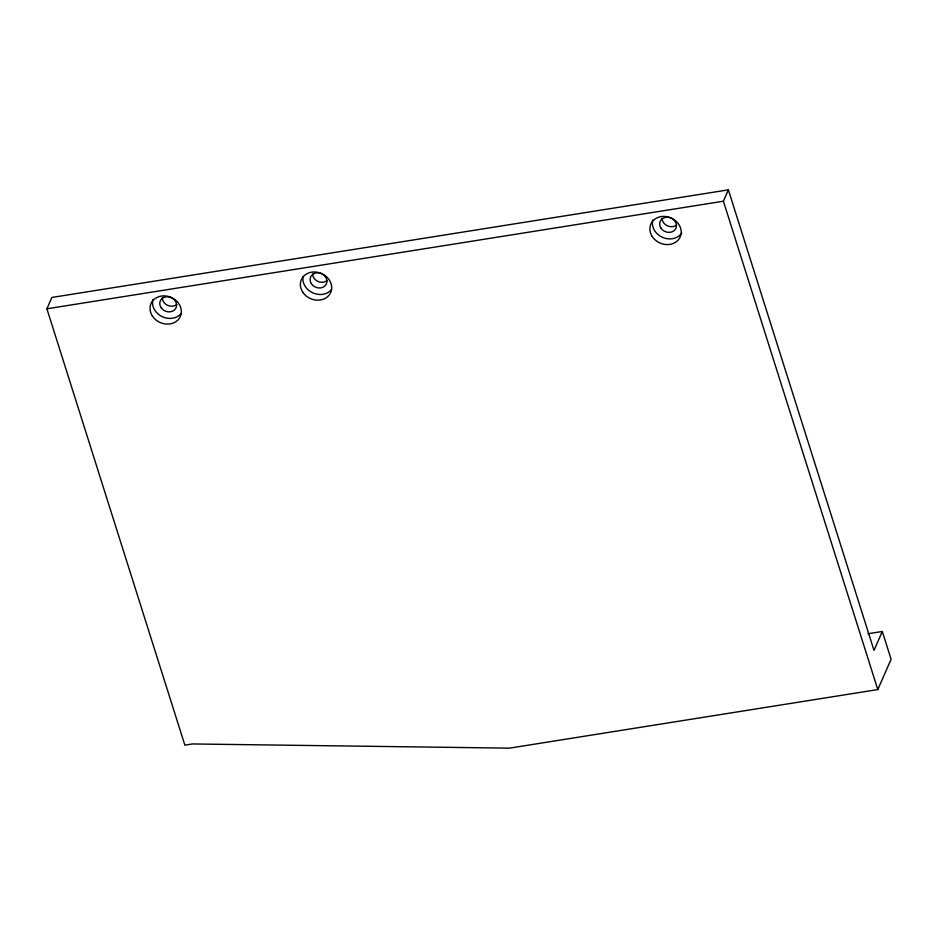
<?xml version="1.0" encoding="UTF-8"?>
<svg xmlns="http://www.w3.org/2000/svg" width="938" height="938" viewBox="0 0 938 938"><rect width="100%" height="100%" fill="white"/><g stroke="black" fill="none" stroke-linecap="round" stroke-linejoin="round"><path stroke-width="1.41" d="M882.306 631.473L891.1 659.273L877.804 689.571L509.486 748.149L192.384 743.951L184.868 745.147L46.9 308.801L51.883 297.452L728.38 189.851L873.993 650.397L882.306 631.473L867.873 633.76M877.804 689.571L723.397 201.213L728.38 189.851M46.9 308.801L723.397 201.213M676.615 224.956A8.606 7.375 23.7 0 1 667.493 225.847A8.606 7.375 23.7 0 1 662.111 218.437M176.766 304.463A8.606 7.375 23.7 0 1 167.632 305.342A8.606 7.375 23.7 0 1 162.262 297.944M327.092 280.556A8.606 7.375 23.7 0 1 317.97 281.435A8.606 7.375 23.7 0 1 312.6 274.025M181.222 313.421A16.016 13.707 23.7 0 1 161.887 316.505A16.016 13.707 23.7 0 1 152.964 299.433M331.548 289.514A16.016 13.707 23.7 0 1 312.858 292.891A16.016 13.707 23.7 0 1 303.033 276.687M681.774 232.952A16.016 13.707 23.7 0 1 662.38 237.302A16.016 13.707 23.7 0 1 652.825 219.926M660.844 227.981A8.606 7.375 23.7 0 0 675.419 229.189A8.606 7.375 23.7 0 0 667.844 217.264A8.606 7.375 23.7 0 0 660.844 227.981M160.996 307.488A8.606 7.375 23.7 0 0 175.57 308.684A8.606 7.375 23.7 0 0 167.996 296.76A8.606 7.375 23.7 0 0 160.996 307.488M311.322 283.581A8.606 7.375 23.7 0 0 325.908 284.777A8.606 7.375 23.7 0 0 318.322 272.852A8.606 7.375 23.7 0 0 311.322 283.581M152.308 315.895A16.016 13.707 23.7 0 0 179.428 318.134A16.016 13.707 23.7 0 0 165.334 295.939A16.016 13.707 23.7 0 0 152.308 315.895M302.646 291.988A16.016 13.707 23.7 0 0 329.766 294.227A16.016 13.707 23.7 0 0 315.672 272.032A16.016 13.707 23.7 0 0 302.646 291.988M652.168 236.399A16.016 13.707 23.7 0 0 679.288 238.627A16.016 13.707 23.7 0 0 665.194 216.444A16.016 13.707 23.7 0 0 652.168 236.399"/></g></svg>
